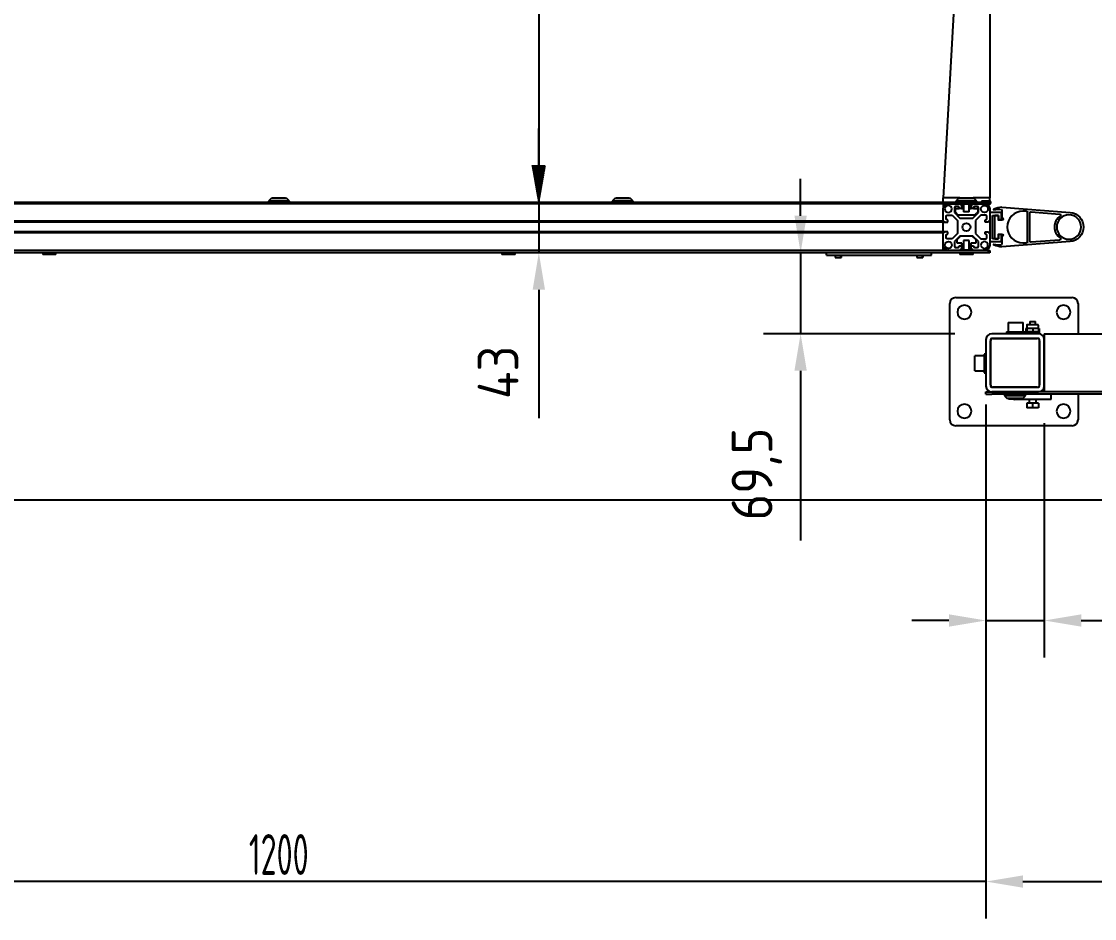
# Model space of a CAD drawing. Header units: millimetres. Extents: x 10462777 to 22643323, y 453826 to 1389191.
# Drawn here: x 11268641 to 11269532, y 583004 to 583749 of the extents above; entities that cross this region are included whole.
import ezdxf

# ---------------------------------------------------------------- set-up
doc = ezdxf.new("R2010")
doc.units = ezdxf.units.MM
doc.header["$LTSCALE"] = 200
doc.header["$MEASUREMENT"] = 0
doc.header["$PDMODE"] = 35
doc.header["$PDSIZE"] = -5
doc.linetypes.add('CENTER', pattern=[2, 1.25, -0.25, 0.25, -0.25])
doc.linetypes.add('HIDDEN_KS1', pattern=[0.26, 0.18, -0.08])
doc.layers.get('DEFPOINTS').update_dxf_attribs({"linetype": 'CONTINUOUS'})
doc.layers.add('1', color=1, linetype='CENTER')
doc.layers.add('3', color=3, linetype='HIDDEN_KS1')
doc.styles.add('iso-1', font='isocp.shx')
doc.styles.get("Standard").update_dxf_attribs({"font": 'SYMBOL'})
doc.dimstyles.get("Standard").update_dxf_attribs({"dimtxt": 1, "dimasz": 0.18, "dimexe": 0.18, "dimexo": 0.0625, "dimgap": 0.5, "dimtad": 1, "dimzin": 0, "dimdsep": 46, "dimtxsty": 'Standard', "dimcen": 0.09, "dimadec": 0, "dimazin": 0, "dimtfac": 1, "dimtofl": 0, "dimtmove": 2, "dimatfit": 3, "dimfxl": 1, "dimtolj": 1, "dimtzin": 0, "dimarcsym": 0})

# ---------------------------------------------------------------- blocks, each defined once
blk = doc.blocks.new('DimnDraft3D22')
at = {"layer": '1', "color": 152, "linetype": 'Continuous'}
for p, q in [((385.567, 106.464), (385.567, 62.068)), ((505.567, 106.164), (505.567, 62.068))]:
    blk.add_line(p, q, dxfattribs=at)
at = {"layer": '1', "color": 27, "linetype": 'Continuous'}
blk.add_line((505.567, 65.243), (385.567, 65.243), dxfattribs=at)
for points in [[(385.567, 65.243), (388.742, 65.803), (388.742, 64.683), (385.567, 65.243)], [(505.567, 65.243), (502.392, 64.683), (502.392, 65.803), (505.567, 65.243)]]:
    blk.add_solid(points, dxfattribs=at)
at = {"layer": '1', "color": 23, "linetype": 'Continuous', "insert": (442.317, 65.814), "char_height": 3.5, "attachment_point": 7, "line_spacing_factor": 0.963855, "style": 'iso-1'}
blk.add_mtext('\\W00.639;1200 ', dxfattribs=at)
blk = doc.blocks.new('*D400')
at = {"layer": '1', "color": 27, "linetype": 'Continuous', "lineweight": -2, "transparency": 16777216}
for p, q in [((11269070.59, 583629.3), (11269070.59, 583660.05)), ((11269070.59, 583598.56), (11269070.59, 583556.91)), ((11269070.59, 583526.16), (11269070.59, 583419.45))]:
    blk.add_line(p, q, dxfattribs=at)
at = {"layer": '1', "color": 152, "linetype": 'Continuous', "lineweight": -2, "transparency": 16777216}
for p, q in [((11269055.21, 583598.56), (11269039.84, 583598.56)), ((11269055.21, 583556.91), (11269039.84, 583556.91))]:
    blk.add_line(p, q, dxfattribs=at)
at = {"layer": '1', "color": 27, "linetype": 'Continuous', "transparency": 16777216}
for points in [[(11269065.46, 583629.3), (11269075.71, 583629.3), (11269070.59, 583598.56)], [(11269065.46, 583526.16), (11269075.71, 583526.16), (11269070.59, 583556.91)]]:
    blk.add_solid(points, dxfattribs=at)
at = {"layer": 'DEFPOINTS', "color": 0, "linetype": 'Continuous', "transparency": 16777216}
for p in [(11269070.59, 583598.56), (11269070.59, 583556.91), (11269070.59, 583556.91)]:
    blk.add_point(p, dxfattribs=at)
at = {"layer": '1', "color": 23, "linetype": 'Continuous', "lineweight": -3, "transparency": 16777216, "insert": (11269036.69, 583457.43), "char_height": 33.894, "attachment_point": 5, "rotation": 90, "style": 'iso-1'}
blk.add_mtext('\\A1;\\C23;43', dxfattribs=at)
blk = doc.blocks.new('*D407')
at = {"layer": '1', "color": 152, "linetype": 'Continuous', "lineweight": -2, "transparency": 16777216}
for p, q in [((11269442.15, 583415.28), (11269442.15, 583220.54)), ((11269490.57, 583415.28), (11269490.57, 583220.54))]:
    blk.add_line(p, q, dxfattribs=at)
at = {"layer": '1', "color": 27, "linetype": 'Continuous', "lineweight": -2, "transparency": 16777216}
for p, q in [((11269411.4, 583251.28), (11269380.66, 583251.28)), ((11269442.15, 583251.28), (11269490.57, 583251.28)), ((11269521.32, 583251.28), (11269623.27, 583251.28))]:
    blk.add_line(p, q, dxfattribs=at)
at = {"layer": '1', "color": 27, "linetype": 'Continuous', "transparency": 16777216}
for points in [[(11269411.4, 583256.41), (11269411.4, 583246.16), (11269442.15, 583251.28)], [(11269521.32, 583256.41), (11269521.32, 583246.16), (11269490.57, 583251.28)]]:
    blk.add_solid(points, dxfattribs=at)
at = {"layer": 'DEFPOINTS', "color": 0, "linetype": 'Continuous', "transparency": 16777216}
for p in [(11269442.15, 583430.65), (11269490.57, 583430.65), (11269490.57, 583251.28)]:
    blk.add_point(p, dxfattribs=at)
at = {"layer": '1', "color": 23, "linetype": 'Continuous', "lineweight": -3, "transparency": 16777216, "insert": (11269587.66, 583285.18), "char_height": 33.894, "attachment_point": 5, "style": 'iso-1'}
blk.add_mtext('\\A1;\\C23;50', dxfattribs=at)
blk = doc.blocks.new('*D411')
at = {"layer": '1', "color": 152, "linetype": 'Continuous', "lineweight": -2, "transparency": 16777216}
for p, q in [((11269442.15, 583415.28), (11269442.15, 583003.63)), ((11269877.93, 583415.28), (11269877.93, 583003.63))]:
    blk.add_line(p, q, dxfattribs=at)
at = {"layer": '1', "color": 27, "linetype": 'Continuous', "lineweight": -2, "transparency": 16777216}
blk.add_line((11269472.9, 583034.37), (11269847.18, 583034.37), dxfattribs=at)
at = {"layer": '1', "color": 27, "linetype": 'Continuous', "transparency": 16777216}
for points in [[(11269472.9, 583039.5), (11269472.9, 583029.25), (11269442.15, 583034.37)], [(11269847.18, 583039.5), (11269847.18, 583029.25), (11269877.93, 583034.37)]]:
    blk.add_solid(points, dxfattribs=at)
at = {"layer": 'DEFPOINTS', "color": 0, "linetype": 'Continuous', "transparency": 16777216}
for p in [(11269442.15, 583430.65), (11269877.93, 583430.65), (11269877.93, 583034.37)]:
    blk.add_point(p, dxfattribs=at)
at = {"layer": '1', "color": 23, "linetype": 'Continuous', "lineweight": -3, "transparency": 16777216, "insert": (11269660.04, 583068.27), "char_height": 33.894, "attachment_point": 5, "style": 'iso-1'}
blk.add_mtext('\\A1;\\C23;450', dxfattribs=at)
blk = doc.blocks.new('*D412')
at = {"layer": '1', "color": 27, "linetype": 'Continuous', "lineweight": -2, "transparency": 16777216}
for p, q in [((11269288.1, 583587.66), (11269288.1, 583618.4)), ((11269288.1, 583556.91), (11269288.1, 583489.61)), ((11269288.1, 583458.86), (11269288.1, 583317.8))]:
    blk.add_line(p, q, dxfattribs=at)
at = {"layer": '1', "color": 152, "linetype": 'Continuous', "lineweight": -2, "transparency": 16777216}
for p, q in [((11269272.73, 583556.91), (11269257.36, 583556.91)), ((11269416.24, 583489.61), (11269257.36, 583489.61))]:
    blk.add_line(p, q, dxfattribs=at)
at = {"layer": '1', "color": 27, "linetype": 'Continuous', "transparency": 16777216}
for points in [[(11269282.98, 583587.66), (11269293.23, 583587.66), (11269288.1, 583556.91)], [(11269282.98, 583458.86), (11269293.23, 583458.86), (11269288.1, 583489.61)]]:
    blk.add_solid(points, dxfattribs=at)
at = {"layer": 'DEFPOINTS', "color": 0, "linetype": 'Continuous', "transparency": 16777216}
for p in [(11269288.1, 583556.91), (11269288.1, 583556.91), (11269431.62, 583489.61)]:
    blk.add_point(p, dxfattribs=at)
at = {"layer": '1', "color": 23, "linetype": 'Continuous', "lineweight": -3, "transparency": 16777216, "insert": (11269251.68, 583372.95), "char_height": 33.894, "attachment_point": 5, "rotation": 90, "style": 'iso-1'}
blk.add_mtext('\\A1;\\C23;69,5', dxfattribs=at)

msp = doc.modelspace()

# ---------------------------------------------------------------- hatches: boundary and pattern name
at = {"layer": '1', "linetype": 'Continuous'}
h = msp.add_hatch(dxfattribs=at)
h.set_pattern_fill('ANSI31', color=27, scale=0.19368, angle=45, style=0, pattern_type=0)
h.set_pattern_definition([(45, (11264546.22931, 582402.56258), (-0.1369525464, 0.1369525464), [])])
h.paths.add_polyline_path([(11269070.58714, 583598.55507), (11269065.16566, 583629.30178), (11269076.00862, 583629.30182)], flags=0)

# ---------------------------------------------------------------- linework, layer by layer
at = {"layer": '1', "color": 27, "linetype": 'Continuous'}
msp.add_line((11269070.58714, 584566.95582), (11269070.58714, 583598.55507), dxfattribs=at)
at = {"layer": '1', "color": 251, "linetype": 'Continuous'}
msp.add_line((11265967.04262, 583351.60901), (11272083.06128, 583351.60901), dxfattribs=at)
at = {"layer": '3', "color": 252, "linetype": 'Continuous'}
for p, q in [((11269445.26909, 584033.36701), (11269445.26909, 583602.42868)), ((11269430.48631, 584028.7966), (11269406.53306, 583602.42868)), ((11269420.41054, 583602.42868), (11269406.53306, 583602.42868)), ((11269420.41078, 583602.42868), (11269406.53306, 583602.42868)), ((11269406.53306, 583598.55507), (11269406.53306, 583602.42868)), ((11269440.42708, 583602.42868), (11269431.39168, 583602.42868)), ((11269442.36388, 583602.42868), (11269431.39181, 583602.42868)), ((11269442.36392, 583602.42868), (11269440.42708, 583602.42868)), ((11269445.26909, 583602.42868), (11269442.36388, 583602.42868)), ((11269445.26909, 583599.62038), (11269445.26909, 583602.42868)), ((11269445.26909, 583598.55507), (11268280.08356, 583598.55507)), ((11269406.53306, 583597.5828), (11268302.55621, 583597.5828)), ((11269445.26909, 583598.08265), (11269406.53306, 583598.08265)), ((11269406.53306, 583597.5828), (11269406.53306, 583598.08265)), ((11269445.26909, 583598.06899), (11269406.53306, 583598.06899)), ((11269406.53306, 583597.5828), (11269406.53306, 583593.225)), ((11269406.53306, 583583.15363), (11269406.53306, 583593.225)), ((11269406.53306, 583583.15363), (11269406.53306, 583593.225)), ((11269407.50146, 583597.58667), (11269407.50146, 583598.06899)), ((11269417.18546, 583597.58667), (11269407.50146, 583597.58667)), ((11269410.89086, 583597.5828), (11269420.96223, 583597.5828)), ((11269415.97496, 583594.1934), (11269415.97496, 583590.19518)), ((11269416.45916, 583593.7092), (11269416.45916, 583590.80399)), ((11269416.45916, 583593.7092), (11269419.9941, 583593.7092)), ((11269419.02543, 583595.1618), (11269416.94336, 583595.1618)), ((11269417.18546, 583597.58667), (11269445.26909, 583597.58667)), ((11269419.99383, 583593.7092), (11269419.99383, 583594.1934)), ((11269421.93063, 583593.7092), (11269419.99383, 583593.7092)), ((11269420.96223, 583597.5828), (11269420.96223, 583596.6144)), ((11269420.96223, 583596.6144), (11269421.93063, 583596.6144)), ((11269421.93063, 583596.6144), (11269421.93063, 583593.7092)), ((11269421.93064, 583593.7092), (11269423.59006, 583593.7092)), ((11269422.02747, 583596.6144), (11269423.58992, 583596.6144)), ((11269422.02747, 583596.6144), (11269422.02747, 583593.7092)), ((11269422.02747, 583593.7092), (11269423.58992, 583593.7092)), ((11269422.99587, 583597.58673), (11269422.99587, 583596.6144)), ((11269423.58998, 583596.6144), (11269423.58998, 583597.58673)), ((11269428.21196, 583593.7092), (11269429.87137, 583593.7092)), ((11269428.21216, 583596.6144), (11269428.21216, 583597.58673)), ((11269428.21224, 583596.6144), (11269429.77467, 583596.6144)), ((11269428.80627, 583596.6144), (11269428.80627, 583597.58673)), ((11269429.77467, 583596.6144), (11269429.77467, 583593.7092)), ((11269429.87151, 583593.7092), (11269429.87151, 583596.6144)), ((11269429.87151, 583596.6144), (11269430.83991, 583596.6144)), ((11269431.80832, 583593.7092), (11269429.87151, 583593.7092)), ((11269430.83991, 583597.5828), (11269440.91128, 583597.5828)), ((11269430.83991, 583596.6144), (11269430.83991, 583597.5828)), ((11269431.80819, 583593.7092), (11269434.37458, 583593.7092)), ((11269431.80832, 583594.1934), (11269431.80832, 583593.7092)), ((11269434.85878, 583595.1618), (11269432.77672, 583595.1618)), ((11269434.37458, 583593.7092), (11269435.34298, 583593.7092)), ((11269435.34298, 583593.7092), (11269435.34298, 583590.80399)), ((11269435.82718, 583590.19518), (11269435.82718, 583594.1934)), ((11269445.26909, 583599.62031), (11269438.72874, 583599.62031)), ((11269445.26909, 583599.13611), (11269438.72874, 583599.13611)), ((11269438.72874, 583599.13224), (11269444.99948, 583599.13224)), ((11269438.72874, 583598.64804), (11269444.99948, 583598.64804)), ((11269444.99948, 583599.13224), (11269444.99948, 583598.64804)), ((11269445.26909, 583598.55507), (11269445.26909, 583599.13617)), ((11269445.26909, 583598.55507), (11269445.26909, 583598.08265)), ((11269445.26909, 583598.06899), (11269445.26909, 583598.08265)), ((11269445.26909, 583593.225), (11269445.26909, 583583.15363)), ((11269455.43729, 583594.70777), (11269512.06335, 583590.28301)), ((11269408.95406, 583585.09043), (11269408.95406, 583587.17249)), ((11269409.92246, 583588.14089), (11269413.92068, 583588.14089)), ((11269410.40666, 583584.12203), (11269409.92246, 583584.12203)), ((11269410.40666, 583582.18523), (11269410.40666, 583584.12203)), ((11269413.92068, 583588.14089), (11269418.44439, 583583.61718)), ((11269415.97496, 583590.19518), (11269420.49867, 583585.67147)), ((11269416.45916, 583590.80399), (11269418.88017, 583588.38299)), ((11269418.44439, 583583.61718), (11269418.44439, 583572.81239)), ((11269418.88017, 583588.38299), (11269432.92198, 583588.38299)), ((11269420.49867, 583585.67147), (11269431.30347, 583585.67147)), ((11269431.30347, 583585.67147), (11269435.82718, 583590.19518)), ((11269432.92198, 583588.38299), (11269434.37458, 583589.83559)), ((11269437.88147, 583588.14089), (11269433.35776, 583583.61718)), ((11269433.35776, 583583.61718), (11269433.35776, 583572.81239)), ((11269435.34298, 583590.80399), (11269434.37458, 583589.83559)), ((11269441.87968, 583588.14089), (11269437.88147, 583588.14089)), ((11269441.39548, 583582.18523), (11269441.39548, 583584.12203)), ((11269441.39548, 583584.12203), (11269441.87968, 583584.12203)), ((11269442.84808, 583585.09043), (11269442.84808, 583587.17249)), ((11269445.26909, 583590.31979), (11269445.26909, 583566.10978)), ((11269454.95309, 583590.31979), (11269445.26909, 583590.31979)), ((11269447.69009, 583587.89879), (11269452.53209, 583587.89879)), ((11269447.69009, 583568.53078), (11269447.69009, 583587.89879)), ((11269449.62689, 583568.53078), (11269449.62689, 583587.89879)), ((11269452.53209, 583587.89879), (11269449.62689, 583587.89879)), ((11269452.53209, 583587.89879), (11269452.53209, 583584.50939)), ((11269452.53209, 583584.12203), (11269452.53209, 583587.89879)), ((11269452.53209, 583584.50939), (11269454.95309, 583584.50939)), ((11269455.43729, 583584.02519), (11269452.62893, 583584.02519)), ((11269454.95309, 583584.50939), (11269454.95309, 583590.31979)), ((11269455.43729, 583592.24824), (11269455.43729, 583586.05442)), ((11269475.77371, 583591.28819), (11269472.86851, 583591.28819)), ((11269476.74211, 583566.10978), (11269476.74211, 583590.31979)), ((11269478.67891, 583566.52763), (11269478.67891, 583589.90194)), ((11269479.72275, 583590.8674), (11269503.19534, 583589.03325)), ((11269406.53306, 583583.15363), (11268302.55621, 583583.15363)), ((11269406.53306, 583582.18523), (11268302.55621, 583582.18523)), ((11269406.53306, 583582.18523), (11269406.53306, 583583.15363)), ((11269406.53306, 583583.15363), (11269407.50146, 583583.15363)), ((11269406.53306, 583574.24436), (11269406.53306, 583582.18521)), ((11269407.50146, 583583.15363), (11269407.50146, 583582.18523)), ((11269407.50146, 583582.18523), (11269410.40666, 583582.18523)), ((11269444.30069, 583582.18523), (11269441.39548, 583582.18523)), ((11269444.30069, 583583.15363), (11269444.30069, 583582.18523)), ((11269445.26909, 583583.15363), (11269444.30069, 583583.15363)), ((11269406.53306, 583574.24434), (11268302.55621, 583574.24434)), ((11269406.53306, 583573.27594), (11268302.55621, 583573.27594)), ((11269406.53306, 583573.27594), (11269406.53306, 583574.24434)), ((11269406.53306, 583563.20457), (11269406.53306, 583573.27594)), ((11269406.53306, 583563.20457), (11269406.53306, 583573.27594)), ((11269407.50146, 583573.27594), (11269406.53306, 583573.27594)), ((11269407.50146, 583574.24434), (11269407.50146, 583573.27594)), ((11269410.40666, 583574.24434), (11269407.50146, 583574.24434)), ((11269408.95406, 583569.25708), (11269408.95406, 583571.33914)), ((11269409.92246, 583572.30754), (11269410.40666, 583572.30754)), ((11269413.92068, 583568.28868), (11269409.92246, 583568.28868)), ((11269410.40666, 583572.30754), (11269410.40666, 583574.24434)), ((11269418.44439, 583572.81239), (11269413.92068, 583568.28868)), ((11269420.49867, 583570.7581), (11269415.97496, 583566.23439)), ((11269415.97496, 583566.23439), (11269415.97496, 583562.23617)), ((11269418.15386, 583567.8529), (11269421.05907, 583570.7581)), ((11269418.15386, 583564.94769), (11269418.15386, 583567.8529)), ((11269431.30347, 583570.7581), (11269420.49867, 583570.7581)), ((11269430.74307, 583570.7581), (11269433.64828, 583567.8529)), ((11269435.82718, 583566.23439), (11269431.30347, 583570.7581)), ((11269433.35776, 583572.81239), (11269437.88147, 583568.28868)), ((11269433.64828, 583567.8529), (11269433.64828, 583564.94769)), ((11269435.82718, 583562.23617), (11269435.82718, 583566.23439)), ((11269437.88147, 583568.28868), (11269441.87968, 583568.28868)), ((11269441.39548, 583572.30754), (11269441.39548, 583574.24434)), ((11269441.39548, 583574.24434), (11269444.30069, 583574.24434)), ((11269441.87968, 583572.30754), (11269441.39548, 583572.30754)), ((11269442.84808, 583569.25708), (11269442.84808, 583571.33914)), ((11269444.30069, 583574.24434), (11269444.30069, 583573.27594)), ((11269444.30069, 583573.27594), (11269445.26909, 583573.27594)), ((11269445.26909, 583573.27594), (11269445.26909, 583563.20457)), ((11269445.26909, 583566.10978), (11269454.95309, 583566.10978)), ((11269452.53209, 583568.53078), (11269447.69009, 583568.53078)), ((11269449.62689, 583568.53078), (11269452.53209, 583568.53078)), ((11269452.53209, 583568.53078), (11269452.53209, 583572.30754)), ((11269452.53209, 583571.92018), (11269452.53209, 583568.53078)), ((11269454.95309, 583571.92018), (11269452.53209, 583571.92018)), ((11269452.62893, 583572.40438), (11269455.43729, 583572.40438)), ((11269454.95309, 583566.10978), (11269454.95309, 583571.92018)), ((11269455.43729, 583570.37515), (11269455.43729, 583564.18132)), ((11269512.06335, 583566.14656), (11269455.43729, 583561.7218)), ((11269503.19534, 583567.39632), (11269479.72275, 583565.56217)), ((11269443.33228, 583558.84677), (11268280.07188, 583558.84677)), ((11269443.33228, 583556.90997), (11268280.07188, 583556.90997)), ((11269309.69298, 583554.97317), (11269309.69298, 583556.90997)), ((11269396.84905, 583554.97317), (11269396.84905, 583556.90997)), ((11269406.53306, 583558.84677), (11269406.53306, 583563.20457)), ((11269420.96223, 583558.84677), (11269410.89086, 583558.84677)), ((11269416.94336, 583561.26777), (11269419.02543, 583561.26777)), ((11269422.12431, 583564.94769), (11269418.15386, 583564.94769)), ((11269419.99383, 583562.23617), (11269419.99383, 583562.72037)), ((11269419.99383, 583562.72037), (11269421.93063, 583562.72037)), ((11269421.93063, 583559.81517), (11269420.96223, 583559.81517)), ((11269420.96223, 583559.81517), (11269420.96223, 583558.84677)), ((11269421.93063, 583562.72037), (11269421.93063, 583559.81517)), ((11269422.12431, 583560.88041), (11269422.12431, 583564.94769)), ((11269423.58988, 583560.88041), (11269422.12431, 583560.88041)), ((11269429.67783, 583560.88041), (11269428.21226, 583560.88041)), ((11269429.67783, 583564.94769), (11269429.67783, 583560.88041)), ((11269433.64828, 583564.94769), (11269429.67783, 583564.94769)), ((11269429.87151, 583559.81517), (11269429.87151, 583562.72037)), ((11269429.87151, 583562.72037), (11269431.80832, 583562.72037)), ((11269430.83991, 583559.81517), (11269429.87151, 583559.81517)), ((11269430.83991, 583558.84677), (11269430.83991, 583559.81517)), ((11269440.91128, 583558.84677), (11269430.83991, 583558.84677)), ((11269431.80832, 583562.72037), (11269431.80832, 583562.23617)), ((11269432.77672, 583561.26777), (11269434.85878, 583561.26777)), ((11269443.33228, 583558.84677), (11269445.26909, 583558.84677)), ((11269445.26909, 583556.90997), (11269443.33228, 583556.90997)), ((11269445.26909, 583558.84677), (11269445.26909, 583556.90997)), ((11269472.86851, 583565.14137), (11269475.77371, 583565.14137)), ((11269309.69298, 583554.97317), (11269396.84905, 583554.97317)), ((11269412.12826, 583417.94446), (11269412.12826, 583514.78454)), ((11269416.97026, 583519.62654), (11269513.81034, 583519.62654)), ((11269518.65234, 583514.78454), (11269518.65234, 583489.6046)), ((11269485.72672, 583489.60612), (11269446.99069, 583489.60612)), ((11269485.72672, 583485.73251), (11269446.99069, 583485.73251)), ((11269447.95909, 583485.73251), (11269484.75832, 583485.73251)), ((11269490.56872, 583489.60612), (11269699.40358, 583489.60612)), ((11269490.56872, 583489.60612), (11269490.56872, 583484.76411)), ((11269442.14868, 583484.76411), (11269442.14868, 583446.02808)), ((11269446.02229, 583484.76411), (11269446.02229, 583446.02808)), ((11269446.02229, 583446.99648), (11269446.02229, 583483.79571)), ((11269486.69512, 583446.02808), (11269486.69512, 583484.76411)), ((11269486.69512, 583483.79571), (11269486.69512, 583446.99648)), ((11269490.56872, 583484.76411), (11269490.56872, 583446.02808)), ((11269490.56872, 583446.02808), (11269490.56872, 583484.76411)), ((11269442.14868, 583439.24928), (11269442.14868, 583441.18608)), ((11269442.14868, 583441.18608), (11269446.99069, 583441.18608)), ((11269446.99069, 583445.05968), (11269485.72672, 583445.05968)), ((11269873.08701, 583441.18608), (11269446.99069, 583441.18608)), ((11269446.99069, 583441.18608), (11269485.72672, 583441.18608)), ((11269484.75832, 583445.05968), (11269447.95909, 583445.05968)), ((11269490.56872, 583446.02808), (11269490.56872, 583441.18608)), ((11269442.14868, 583439.24928), (11269446.99069, 583439.24928)), ((11269873.08701, 583439.24928), (11269446.99069, 583439.24928)), ((11269518.65234, 583439.25079), (11269518.65234, 583417.94446)), ((11269513.81034, 583413.10246), (11269416.97026, 583413.10246))]:
    msp.add_line(p, q, dxfattribs=at)
at = {"layer": '3', "color": 60, "linetype": 'Continuous'}
for p, q in [((11268848.00793, 583601.94448), (11268845.82903, 583599.76557)), ((11268854.54463, 583601.94448), (11268848.00793, 583601.94448)), ((11268849.0538, 583602.44804), (11268849.0538, 583601.94446)), ((11268849.0538, 583602.44804), (11268860.03546, 583602.44804)), ((11268861.08134, 583601.94448), (11268854.54463, 583601.94448)), ((11268860.03546, 583601.94446), (11268860.03546, 583602.44804)), ((11268863.26024, 583599.76557), (11268861.08134, 583601.94448)), ((11269133.68615, 583601.94448), (11269131.50725, 583599.76557)), ((11269140.22285, 583601.94448), (11269133.68615, 583601.94448)), ((11269134.73202, 583602.44804), (11269134.73202, 583601.94446)), ((11269134.73202, 583602.44804), (11269145.71368, 583602.44804)), ((11269146.75956, 583601.94448), (11269140.22285, 583601.94448)), ((11269145.71368, 583601.94446), (11269145.71368, 583602.44804)), ((11269148.93846, 583599.76557), (11269146.75956, 583601.94448)), ((11269419.36437, 583601.94448), (11269417.18546, 583599.76557)), ((11269425.90107, 583601.94448), (11269419.36437, 583601.94448)), ((11269420.41024, 583602.44804), (11269420.41024, 583601.94446)), ((11269420.41024, 583602.44804), (11269431.3919, 583602.44804)), ((11269432.43778, 583601.94448), (11269425.90107, 583601.94448)), ((11269431.3919, 583601.94446), (11269431.3919, 583602.44804)), ((11269434.61668, 583599.76557), (11269432.43778, 583601.94448)), ((11268845.82903, 583599.76557), (11268845.82903, 583598.55507)), ((11268854.54463, 583599.76557), (11268845.82903, 583599.76557)), ((11268863.26024, 583599.76557), (11268854.54463, 583599.76557)), ((11268863.26024, 583598.55507), (11268863.26024, 583599.76557)), ((11269131.50725, 583599.76557), (11269131.50725, 583598.55507)), ((11269140.22285, 583599.76557), (11269131.50725, 583599.76557)), ((11269148.93846, 583599.76557), (11269140.22285, 583599.76557)), ((11269148.93846, 583598.55507), (11269148.93846, 583599.76557)), ((11269417.18546, 583599.76557), (11269417.18546, 583598.55507)), ((11269425.90107, 583599.76557), (11269417.18546, 583599.76557)), ((11269423.58992, 583597.58659), (11269423.58992, 583590.82724)), ((11269434.61668, 583599.76557), (11269425.90107, 583599.76557)), ((11269428.21222, 583590.82724), (11269428.21222, 583597.58659)), ((11269434.61668, 583598.55507), (11269434.61668, 583599.76557)), ((11269428.21222, 583590.82724), (11269423.58992, 583590.82724)), ((11269423.58992, 583567.10723), (11269423.58992, 583559.08887)), ((11269425.01856, 583567.10723), (11269423.58992, 583567.10723)), ((11269428.21222, 583567.10723), (11269425.01856, 583567.10723)), ((11269428.21222, 583559.08887), (11269428.21222, 583567.10723)), ((11268658.68561, 583556.90999), (11268658.27885, 583556.50324)), ((11268669.26052, 583556.50324), (11268668.85377, 583556.90999)), ((11269040.2355, 583556.90999), (11269039.82875, 583556.50324)), ((11269050.81041, 583556.50324), (11269050.40366, 583556.90999)), ((11269420.81699, 583556.90999), (11269420.41024, 583556.50324)), ((11269422.99587, 583559.08887), (11269422.75375, 583558.84675)), ((11269424.79172, 583559.08887), (11269422.99587, 583559.08887)), ((11269428.80627, 583559.08887), (11269424.79172, 583559.08887)), ((11269429.04839, 583558.84675), (11269428.80627, 583559.08887)), ((11269431.3919, 583556.50324), (11269430.98515, 583556.90999)), ((11268658.27885, 583556.50324), (11268658.27885, 583555.48642)), ((11268669.26052, 583556.50324), (11268658.27885, 583556.50324)), ((11268669.26052, 583555.48642), (11268658.27885, 583555.48642)), ((11268669.26052, 583555.48642), (11268669.26052, 583556.50324)), ((11269039.82875, 583556.50324), (11269039.82875, 583555.48642)), ((11269050.81041, 583556.50324), (11269039.82875, 583556.50324)), ((11269050.81041, 583555.48642), (11269039.82875, 583555.48642)), ((11269050.81041, 583555.48642), (11269050.81041, 583556.50324)), ((11269316.71389, 583554.97317), (11269316.7646, 583553.03637)), ((11269316.7646, 583553.03637), (11269321.61682, 583553.03637)), ((11269321.61679, 583553.03637), (11269321.91264, 583553.03637)), ((11269321.63577, 583553.81109), (11269321.9316, 583553.81109)), ((11269321.98937, 583553.03637), (11269321.91264, 583553.03637)), ((11269321.98937, 583553.03637), (11269322.04009, 583554.97317)), ((11269384.50194, 583554.97317), (11269384.55266, 583553.03637)), ((11269384.55266, 583553.03637), (11269389.40487, 583553.03637)), ((11269389.40484, 583553.03637), (11269389.7007, 583553.03637)), ((11269389.42383, 583553.81109), (11269389.71965, 583553.81109)), ((11269389.77743, 583553.03637), (11269389.7007, 583553.03637)), ((11269389.77743, 583553.03637), (11269389.82814, 583554.97317)), ((11269420.41024, 583556.50324), (11269420.41024, 583555.48642)), ((11269431.3919, 583556.50324), (11269420.41024, 583556.50324)), ((11269431.3919, 583555.48642), (11269420.41024, 583555.48642)), ((11269431.3919, 583555.48642), (11269431.3919, 583556.50324)), ((11269460.5483, 583498.90276), (11269460.5483, 583491.15556)), ((11269460.5483, 583498.90276), (11269473.13751, 583498.90276)), ((11269473.13751, 583491.15556), (11269473.13751, 583498.90276)), ((11269476.04271, 583496.61492), (11269476.04271, 583493.96392)), ((11269477.12502, 583496.96596), (11269476.39376, 583496.96596)), ((11269485.37567, 583496.96596), (11269477.12502, 583496.96596)), ((11269478.57356, 583499.77432), (11269478.57356, 583496.96572)), ((11269478.57356, 583499.77432), (11269483.19587, 583499.77432)), ((11269483.19587, 583496.96572), (11269483.19587, 583499.77432)), ((11269485.72672, 583493.96392), (11269485.72672, 583496.61492)), ((11269459.0957, 583491.15556), (11269459.0957, 583489.60612)), ((11269459.0957, 583491.15556), (11269474.59011, 583491.15556)), ((11269474.59011, 583489.60612), (11269474.59011, 583491.15556)), ((11269475.07431, 583491.15556), (11269475.07431, 583489.60612)), ((11269486.69512, 583491.15556), (11269475.07431, 583491.15556)), ((11269475.89609, 583493.96392), (11269475.29365, 583493.96392)), ((11269475.29365, 583493.96392), (11269475.29365, 583491.15556)), ((11269475.89608, 583493.96392), (11269475.89608, 583491.15556)), ((11269476.05006, 583493.96392), (11269475.89608, 583493.96392)), ((11269476.20405, 583493.96392), (11269476.05006, 583493.96392)), ((11269476.20405, 583493.96392), (11269476.20405, 583491.15556)), ((11269478.69837, 583493.96392), (11269476.20405, 583493.96392)), ((11269481.19269, 583493.96392), (11269478.69837, 583493.96392)), ((11269483.53302, 583493.96392), (11269481.19269, 583493.96392)), ((11269481.19269, 583493.96392), (11269481.19269, 583491.15556)), ((11269485.87335, 583493.96392), (11269483.53302, 583493.96392)), ((11269486.47578, 583493.96392), (11269485.87334, 583493.96392)), ((11269485.87335, 583493.96392), (11269485.87335, 583491.15556)), ((11269486.47578, 583493.96392), (11269486.47578, 583491.15556)), ((11269486.69512, 583489.60612), (11269486.69512, 583491.15556)), ((11269440.59924, 583471.2065), (11269432.85204, 583471.2065)), ((11269432.85204, 583458.61729), (11269432.85204, 583471.2065)), ((11269442.14868, 583472.6591), (11269440.59924, 583472.6591)), ((11269440.59924, 583472.6591), (11269440.59924, 583460.67461)), ((11269440.59924, 583460.67461), (11269440.59924, 583457.16469)), ((11269432.85204, 583458.61729), (11269440.59924, 583458.61729)), ((11269440.59924, 583457.16469), (11269442.14868, 583457.16469)), ((11269457.6431, 583439.24928), (11269457.6431, 583438.03878)), ((11269457.6431, 583438.03878), (11269459.822, 583435.85988)), ((11269475.07431, 583438.03878), (11269457.6431, 583438.03878)), ((11269472.89541, 583435.85988), (11269459.822, 583435.85988)), ((11269460.86787, 583435.85989), (11269460.86787, 583435.35631)), ((11269460.86787, 583435.35631), (11269461.76195, 583435.35631)), ((11269461.76195, 583435.35631), (11269471.84953, 583435.35631)), ((11269465.3903, 583435.35632), (11269465.3903, 583435.27883)), ((11269465.3903, 583435.27883), (11269465.77766, 583434.89147)), ((11269465.3903, 583435.27883), (11269496.37913, 583435.27883)), ((11269495.99177, 583434.89147), (11269465.77766, 583434.89147)), ((11269471.84953, 583435.35631), (11269471.84953, 583435.85989)), ((11269472.89541, 583435.85988), (11269475.07431, 583438.03878)), ((11269475.07431, 583438.03878), (11269475.07431, 583439.24928)), ((11269476.04271, 583431.98627), (11269476.04271, 583428.11267)), ((11269480.88471, 583431.98627), (11269476.04271, 583431.98627)), ((11269477.97951, 583434.89202), (11269477.97951, 583431.98627)), ((11269480.88471, 583431.98627), (11269480.88471, 583428.11267)), ((11269485.72672, 583431.98627), (11269480.88471, 583431.98627)), ((11269483.78992, 583431.98627), (11269483.78992, 583434.89202)), ((11269485.72672, 583431.98627), (11269485.72672, 583428.11267)), ((11269495.99177, 583434.89147), (11269496.37913, 583435.27883)), ((11269496.37913, 583435.27883), (11269496.37913, 583439.24928)), ((11269480.88471, 583428.11267), (11269476.04271, 583428.11267)), ((11269485.72672, 583428.11267), (11269480.88471, 583428.11267))]:
    msp.add_line(p, q, dxfattribs=at)
at = {"layer": '3', "color": 252, "linetype": 'Continuous', "extrusion": (0, 0, -1)}
for centre, radius in [((-11269410.89086, 583593.225), 2.9052), ((-11269511.12034, 583578.21478), 10.16821), ((-11269440.91128, 583563.20457), 2.9052), ((-11269424.23327, 583507.52153), 5.8104), ((-11269506.54733, 583507.52153), 5.8104), ((-11269424.23327, 583425.20747), 5.8104), ((-11269506.54733, 583425.20747), 5.8104)]:
    msp.add_circle(centre, radius, dxfattribs=at)
at = {"layer": '3', "color": 252, "linetype": 'Continuous'}
for centre, radius in [((11269440.91128, 583593.225), 2.9052), ((11269425.90107, 583578.21478), 3.29256), ((11269410.89086, 583563.20457), 2.9052)]:
    msp.add_circle(centre, radius, dxfattribs=at)
at = {"layer": '3', "color": 252, "linetype": 'Continuous', "extrusion": (0, 0, -1)}
for centre, radius, start, end in [((-11269410.89086, 583593.225), 4.3578, 0, 90), ((-11269440.91128, 583593.225), 4.3578, 90, 180), ((-11269452.28999, 583578.21478), 14.76811, 76.02955614, 100.74513865), ((-11269454.95309, 583592.24824), 0.4842, 100.74513865, 180), ((-11269409.92246, 583587.17249), 0.9684, 0, 90), ((-11269409.92246, 583585.09043), 0.9684, 270, 0), ((-11269452.62893, 583584.12203), 0.09684, 270, 0), ((-11269455.43729, 583584.99359), 0.9684, 95.21590865, 270), ((-11269475.77371, 583590.31979), 0.9684, 90, 180), ((-11269479.64731, 583589.90194), 0.9684, 0, 94.46801897), ((-11269503.1199, 583588.06779), 0.9684, 94.46801897, 234.48475884), ((-11269511.12034, 583578.21478), 12.10501, 94.46801897, 265.53198103), ((-11269409.92246, 583571.33914), 0.9684, 0, 90), ((-11269409.92246, 583569.25708), 0.9684, 270, 0), ((-11269452.62893, 583572.30754), 0.09684, 0, 90), ((-11269455.43729, 583571.43598), 0.9684, 90, 264.78409135), ((-11269475.77371, 583566.10978), 0.9684, 180, 270), ((-11269479.64731, 583566.52763), 0.9684, 265.53198103, 0), ((-11269503.1199, 583568.36178), 0.9684, 125.51524116, 265.53198103), ((-11269410.89086, 583563.20457), 4.3578, 270, 0), ((-11269440.91128, 583563.20457), 4.3578, 180, 270), ((-11269455.88524, 583578.21478), 16.49907, 271.55575067, 296.3630629), ((-11269454.95309, 583564.18132), 0.4842, 180, 259.25486135)]:
    msp.add_arc(centre, radius, start, end, dxfattribs=at)
at = {"layer": '3', "color": 252, "linetype": 'Continuous'}
for centre, radius, start, end in [((11269416.94336, 583594.1934), 0.9684, 90, 180), ((11269419.02543, 583594.1934), 0.9684, 0, 90), ((11269432.77672, 583594.1934), 0.9684, 90, 180), ((11269434.85878, 583594.1934), 0.9684, 0, 90), ((11269438.72874, 583599.13418), 0.48614, 90, 270), ((11269438.72874, 583599.13418), 0.00194, 90, 270), ((11269445.26909, 583598.60349), 1.01682, 270, 90), ((11269445.26909, 583598.60349), 0.53262, 270, 90), ((11269448.66621, 583592.781), 0.2421, 116.3630629, 283.97044386), ((11269455.88524, 583578.21478), 16.49907, 91.55575067, 116.3630629), ((11269441.87968, 583587.17249), 0.9684, 0, 90), ((11269441.87968, 583585.09043), 0.9684, 270, 0), ((11269455.53413, 583586.05442), 0.09684, 180, 264.78409135), ((11269472.86851, 583578.21478), 13.07341, 90, 270), ((11269510.15194, 583578.21478), 11.13661, 125.51524116, 234.48475884), ((11269441.87968, 583571.33914), 0.9684, 0, 90), ((11269441.87968, 583569.25708), 0.9684, 270, 0), ((11269455.53413, 583570.37515), 0.09684, 95.21590865, 180), ((11269416.94336, 583562.23617), 0.9684, 180, 270), ((11269419.02543, 583562.23617), 0.9684, 270, 0), ((11269432.77672, 583562.23617), 0.9684, 180, 270), ((11269434.85878, 583562.23617), 0.9684, 270, 0), ((11269448.66621, 583563.64857), 0.2421, 76.02955614, 243.6369371), ((11269452.28999, 583578.21478), 14.76811, 256.02955614, 280.74513865), ((11269416.97026, 583514.78454), 4.842, 90, 180), ((11269513.81034, 583514.78454), 4.842, 0, 90), ((11269446.99069, 583484.76411), 4.842, 90, 180), ((11269446.99069, 583484.76411), 0.9684, 90, 180), ((11269447.95909, 583483.79571), 1.9368, 90, 180), ((11269484.75832, 583483.79571), 1.9368, 0, 90), ((11269485.72672, 583484.76411), 4.842, 0, 90), ((11269485.72672, 583484.76411), 0.9684, 0, 90), ((11269446.99069, 583446.02808), 4.842, 180, 270), ((11269447.95909, 583446.99648), 1.9368, 180, 270), ((11269446.99069, 583446.02808), 0.9684, 180, 270), ((11269484.75832, 583446.99648), 1.9368, 270, 0), ((11269485.72672, 583446.02808), 0.9684, 270, 0), ((11269485.72672, 583446.02808), 4.842, 270, 0), ((11269416.97026, 583417.94446), 4.842, 180, 270), ((11269513.81034, 583417.94446), 4.842, 270, 0)]:
    msp.add_arc(centre, radius, start, end, dxfattribs=at)
at = {"layer": '3', "color": 60, "linetype": 'Continuous'}
for centre, start, end in [((11269476.39376, 583496.61492), 90, 180), ((11269485.37567, 583496.61492), 0, 90)]:
    msp.add_arc(centre, 0.35105, start, end, dxfattribs=at)
for points in [[(11269321.61682, 583553.03637), (11269321.62314, 583553.29461), (11269321.62946, 583553.55285), (11269321.63577, 583553.81109)], [(11269321.9316, 583553.81109), (11269321.92528, 583553.55285), (11269321.91896, 583553.29461), (11269321.91264, 583553.03637)], [(11269389.40487, 583553.03637), (11269389.41119, 583553.29461), (11269389.41751, 583553.55285), (11269389.42383, 583553.81109)], [(11269389.71965, 583553.81109), (11269389.71333, 583553.55285), (11269389.70701, 583553.29461), (11269389.7007, 583553.03637)]]:
    msp.add_open_spline(points, degree=3, dxfattribs=at)

# ---------------------------------------------------------------- block references
at = {"layer": '1', "color": 27, "linetype": 'Continuous', "xscale": 9.684007428423861, "yscale": 9.684007428423861, "zscale": 9.684007428423861}
msp.add_blockref('DimnDraft3D22', (11264546.22931, 582402.56258), dxfattribs=at)

# ---------------------------------------------------------------- dimensions: what is measured, and where the dimension line sits
at = {"layer": '1', "color": 27, "linetype": 'Continuous', "lineweight": -3}
for base, p1, p2, text, picture, middle in [((11269070.58714, 583556.90997), (11269070.58714, 583598.55507), (11269070.58714, 583556.90997), '\\C23;43', '*D400', (11269070.58714, 583457.43112)), ((11269288.10405, 583556.90997), (11269431.61733, 583489.60612), (11269288.10405, 583556.90997), '\\C23;69,5', '*D412', (11269288.10405, 583372.95424))]:
    dim = msp.add_linear_dim(base=base, p1=p1, p2=p2, angle=90, text=text, dimstyle='Standard', override={"dimtxt": 33.894026, "dimasz": 30.746724, "dimexe": 30.746724, "dimexo": 15.373362, "dimgap": 16.947013, "dimtad": 1, "dimtih": 0, "dimtoh": 0, "dimdec": 2, "dimzin": 8, "dimtxsty": 'iso-1', "dimsah": 1, "dimclrd": 27, "dimclre": 152, "dimclrt": 23, "dimtm": -0.005, "dimtdec": 3, "dimtofl": 1, "dimtmove": 0}, dxfattribs=at)
    dim.commit()
    dim.dimension.update_dxf_attribs({"geometry": picture, "text_midpoint": middle, "dimtype": 160})
for base, p2, text, picture, middle in [((11269490.56872, 583251.28486), (11269490.56872, 583430.65472), '\\C23;50', '*D407', (11269587.66424, 583251.28486)), ((11269877.92902, 583034.37495), (11269877.92902, 583430.65472), '\\C23;450', '*D411', (11269660.03885, 583034.37495))]:
    dim = msp.add_linear_dim(base=base, p1=(11269442.14868, 583430.65472), p2=p2, text=text, dimstyle='Standard', override={"dimtxt": 33.894026, "dimasz": 30.746724, "dimexe": 30.746724, "dimexo": 15.373362, "dimgap": 16.947013, "dimtad": 1, "dimtih": 0, "dimdec": 2, "dimzin": 8, "dimtxsty": 'iso-1', "dimsah": 1, "dimclrd": 27, "dimclre": 152, "dimclrt": 23, "dimtm": -0.005, "dimtdec": 3, "dimtofl": 1, "dimtmove": 0}, dxfattribs=at)
    dim.commit()
    dim.dimension.update_dxf_attribs({"geometry": picture, "text_midpoint": middle, "dimtype": 160})

doc.saveas('drawing.dxf')
